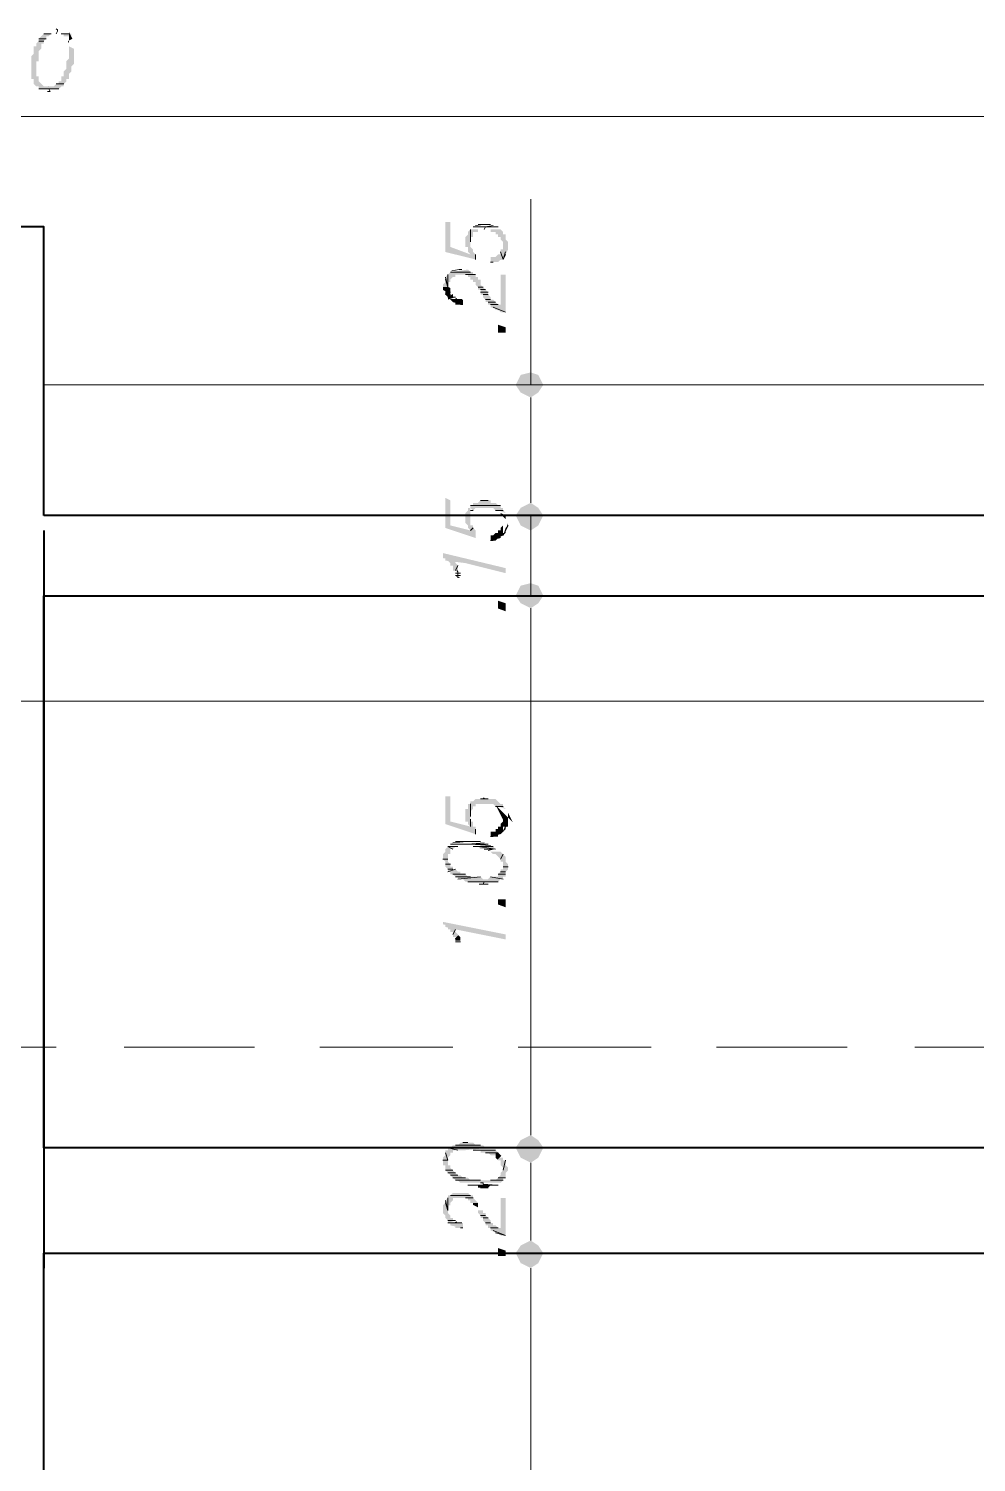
# Model space of a CAD drawing. Header units: millimetres. Extents: x 182 to 575, y -105 to 95.
# Drawn here: x 286.899 to 288.697, y 87.814 to 90.535 of the extents above; entities that cross this region are included whole.
import ezdxf

# ---------------------------------------------------------------- set-up
doc = ezdxf.new("R2010")
doc.units = ezdxf.units.MM
doc.header["$MEASUREMENT"] = 0
doc.layers.add('PDF_Geometry', color=7, linetype='Continuous')
doc.layers.add('PDF_Solid Fills', color=7, linetype='Continuous')

msp = doc.modelspace()

# ---------------------------------------------------------------- hatches: boundary and pattern name
at = {"layer": 'PDF_Solid Fills', "transparency": 33554559}
h = msp.add_hatch(color=256, dxfattribs=at)
h.paths.add_polyline_path([(286.9802035345951, 90.52528897316705), (286.9659167885635, 90.52528897316705), (286.9659167885635, 90.52052886734694), (286.9802035345951, 90.52052886734694)])
h.paths.add_polyline_path([(286.9516300425317, 90.43005474036283), (286.9468699631667, 90.42529463454272), (286.9278231113148, 90.42529463454272), (286.9182964446481, 90.43481484618292), (286.9182964446481, 90.44434148639456), (286.913536365283, 90.44434148639456), (286.913536365283, 90.47290852343161), (286.9182964446481, 90.47290852343161), (286.9182964446481, 90.49195537528345), (286.9230597779815, 90.49672193613003), (286.9230597779815, 90.50624212131521), (286.9278231113148, 90.50624212131521), (286.9278231113148, 90.51100868216176), (286.9325831906799, 90.51576876152686), (286.9325831906799, 90.52052886734694), (286.9373465240133, 90.52052886734694), (286.9421066298332, 90.52528897316705), (286.9278231113148, 90.52528897316705), (286.9182964446481, 90.51576876152686), (286.9182964446481, 90.51100868216176), (286.913536365283, 90.50624212131521), (286.913536365283, 90.5014820154951), (286.9087730319497, 90.5014820154951), (286.9087730319497, 90.48719526946334), (286.9040129261296, 90.4824351900983), (286.9040129261296, 90.43957492554802), (286.9087730319497, 90.43957492554802), (286.9087730319497, 90.43005474036283), (286.913536365283, 90.42529463454272), (286.9182964446481, 90.42529463454272), (286.9182964446481, 90.42052810015116), (286.956393375865, 90.42052810015116), (286.9611567091985, 90.42529463454272), (286.9659167885635, 90.42529463454272), (286.9659167885635, 90.43005474036283), (286.9706801218967, 90.43481484618292), (286.9706801218967, 90.43957492554802), (286.9754402277169, 90.43957492554802), (286.9754402277169, 90.44910159221467), (286.9802035345951, 90.45386167157977), (286.9802035345951, 90.46338833824643), (286.9849636404153, 90.4681484176115), (286.9849636404153, 90.49672193613003), (286.9754402277169, 90.5014820154951), (286.9754402277169, 90.47767508427819), (286.9706801218967, 90.47290852343161), (286.9706801218967, 90.45862823242629), (286.9659167885635, 90.45386167157977), (286.9659167885635, 90.44434148639456), (286.9611567091985, 90.44434148639456), (286.9611567091985, 90.43481484618292), (286.956393375865, 90.43481484618292), (286.956393375865, 90.43005474036283)])
h = msp.add_hatch(color=256, dxfattribs=at)
h.paths.add_polyline_path([(287.7516297779814, 90.14909926417235), (287.7516297779814, 90.1538658250189), (287.7373462594629, 90.1538658250189), (287.7325829525847, 90.14909926417235), (287.7325829525847, 90.14433915835224), (287.7278228467645, 90.13957907898717), (287.7278228467645, 90.12053222713533), (287.7325829525847, 90.12053222713533), (287.7325829525847, 90.11100556046864), (287.7373462594629, 90.10624548110357), (287.699249354701, 90.12053222713533), (287.699249354701, 90.16814611602422), (287.6897259420026, 90.16814611602422), (287.6897259420026, 90.11100556046864), (287.7468696986164, 90.09671881443691), (287.7468696986164, 90.10624548110357), (287.7421063652831, 90.11100556046864), (287.7421063652831, 90.11576566628875), (287.7373462594629, 90.12053222713533), (287.7373462594629, 90.13957907898717), (287.7421063652831, 90.13957907898717), (287.7421063652831, 90.14909926417235)])
h.paths.add_polyline_path([(287.7992501218969, 90.09671881443691), (287.8040134552301, 90.10624548110357), (287.8087735610503, 90.11576566628875), (287.8087735610503, 90.13005241232048), (287.8040134552301, 90.13481251814059), (287.8040134552301, 90.14433915835224), (287.7992501218969, 90.14433915835224), (287.7992501218969, 90.14909926417235), (287.7944900425317, 90.1538658250189), (287.7754399631666, 90.1538658250189), (287.7754399631666, 90.14909926417235), (287.7849633758651, 90.14909926417235), (287.7849633758651, 90.14433915835224), (287.7897267091984, 90.14433915835224), (287.7897267091984, 90.13957907898717), (287.7944900425317, 90.13957907898717), (287.7944900425317, 90.13481251814059), (287.7992501218969, 90.13005241232048), (287.7992501218969, 90.11576566628875), (287.7944900425317, 90.11576566628875), (287.7944900425317, 90.10624548110357), (287.7897267091984, 90.10624548110357), (287.7849633758651, 90.10148537528346), (287.7754399631666, 90.10148537528346), (287.7754399631666, 90.09195873507184), (287.7897267091984, 90.09195873507184), (287.7932996160833, 90.09552920120268)])
h = msp.add_hatch(color=256, dxfattribs=at)
h.paths.add_polyline_path([(287.7278228467645, 90.13957907898717), (287.7278228467645, 90.12053222713533), (287.7278228467645, 90.13957907898717)], flags=0)
h.paths.add_polyline_path([(287.7325829525847, 90.11576566628875), (287.7325829525847, 90.14909926417235), (287.7325829525847, 90.11576566628875)], flags=0)
h.paths.add_polyline_path([(287.7325829525847, 90.14909926417235), (287.7325829525847, 90.11576566628875), (287.7325829525847, 90.14909926417235)], flags=0)
for points in [[(287.7325829525847, 90.06696054599453), (287.7325829525847, 90.06338524300833), (287.7373462594629, 90.06338524300833), (287.7373462594629, 90.05862513718822), (287.7421063652831, 90.05862513718822), (287.7421063652831, 90.0538650313681), (287.7468696986164, 90.0538650313681), (287.7468696986164, 90.0490984969766), (287.7516297779814, 90.04433839115646), (287.7516297779814, 90.03957828533638), (287.7563931113149, 90.03957828533638), (287.7563931113149, 90.03005164512473), (287.7611564446481, 90.03005164512473), (287.7611564446481, 90.02529153930462), (287.7659165240132, 90.02053145993955), (287.7659165240132, 90.01576489909297), (287.7706798573466, 90.01576489909297), (287.7706798573466, 90.01100479327286), (287.7754399631666, 90.01100479327286), (287.7754399631666, 90.00624471390782), (287.782585757073, 90.00386224009387), (287.7849633758651, 90.00148460808771), (287.7913148486106, 89.99989539259278), (287.7944900425317, 89.99671804724113), (287.8040134552301, 89.99671804724113), (287.8040134552301, 90.06815177739986), (287.7944900425317, 90.06815177739986), (287.7944900425317, 90.01100479327286), (287.7897267091984, 90.01100479327286), (287.7849633758651, 90.01576489909297), (287.7802032965, 90.02053145993955), (287.7754399631666, 90.02053145993955), (287.7754399631666, 90.02529153930462), (287.7706798573466, 90.03005164512473), (287.7706798573466, 90.03481820597128), (287.7659165240132, 90.03957828533638), (287.7611564446481, 90.04433839115646), (287.7563931113149, 90.0490984969766), (287.7563931113149, 90.05862513718822), (287.7516297779814, 90.05862513718822), (287.7516297779814, 90.06338524300833), (287.7468696986164, 90.06338524300833), (287.7468696986164, 90.06815177739986), (287.7421063652831, 90.06815177739986), (287.7421063652831, 90.07291188321997), (287.7373462594629, 90.07291188321997), (287.7325829525847, 90.07767198904008), (287.699249354701, 90.07291188321997), (287.6944892488809, 90.06815177739986), (287.6897259420026, 90.06338524300833), (287.6897259420026, 90.0538650313681), (287.6849658361825, 90.0490984969766), (287.6849658361825, 90.04433839115646), (287.6944892488809, 90.04433839115646), (287.6944892488809, 90.0538650313681), (287.699249354701, 90.0538650313681), (287.699249354701, 90.05862513718822), (287.7040126880344, 90.06338524300833), (287.7087727673994, 90.06338524300833), (287.7087727673994, 90.06815177739986), (287.7278228467645, 90.06815177739986)], [(287.7897267091984, 89.95862436999246), (287.8040134552301, 89.95862436999246), (287.8040134552301, 89.96815101020411), (287.7897267091984, 89.97291111602422)], [(287.8516305716323, 89.88243698904009), (287.8325837197804, 89.87767042819351), (287.8230603070821, 89.85862357634167), (287.8325837197804, 89.84433683030991), (287.8516305716323, 89.83481664512476), (287.865917317664, 89.84433683030991), (287.8754407303625, 89.85862357634167), (287.865917317664, 89.87767042819351)], [(287.8325837197804, 89.59196130120938), (287.8516305716323, 89.58243466099776), (287.865917317664, 89.59196130120938), (287.8754407303625, 89.61100815306125), (287.865917317664, 89.62529489909298), (287.8516305716323, 89.63481508427816), (287.8325837197804, 89.62529489909298), (287.8230603070821, 89.61100815306125)], [(287.7754399631666, 89.5633878091459), (287.7849633758651, 89.5633878091459), (287.7881385697863, 89.56656085163664), (287.7944900425317, 89.568147914966), (287.7944900425317, 89.57100475909462), (287.7992501218969, 89.57290802078612), (287.8040134552301, 89.57767455517762), (287.8040134552301, 89.58243788959581), (287.8087735610503, 89.59196130120938), (287.8087735610503, 89.59672140702952), (287.8055983627326, 89.58878181475399), (287.8040134552301, 89.58719476681784), (287.8008393285714, 89.57767455517762), (287.7992501218969, 89.57767455517762), (287.7992501218969, 89.59196130120938), (287.7944900425317, 89.58719476681784), (287.7944900425317, 89.58243466099776), (287.7897267091984, 89.58243466099776), (287.7897267091984, 89.57767455517762), (287.7849633758651, 89.57767455517762), (287.7802032965, 89.57290802078612), (287.7754399631666, 89.57290802078612)], [(287.6951687121813, 89.52461374719852), (287.699249354701, 89.52052757105065), (287.699249354701, 89.51576746523054), (287.7040126880344, 89.51576746523054), (287.7040126880344, 89.50624728004536), (287.7135361007328, 89.50624728004536), (287.7135361007328, 89.51576746523054), (287.7087727673994, 89.52052757105065), (287.7087727673994, 89.52291314425062), (287.7278165601746, 89.52053253570313), (287.8040134552301, 89.50148071919881), (287.8040134552301, 89.51100738586547), (287.6849658361825, 89.53957442290252), (287.6849658361825, 89.53005423771734), (287.6897259420026, 89.52929265146236), (287.6897259420026, 89.52529413189723)], [(287.7087727673994, 89.49672063983374), (287.7135361007328, 89.49196053401363), (287.7182994340661, 89.49196053401363)], [(287.865917317664, 89.4776737879819), (287.8516305716323, 89.48243389380198), (287.8325837197804, 89.4776737879819), (287.8230603070821, 89.45862693613003), (287.8325837197804, 89.44434019009827), (287.8516305716323, 89.43481354988666), (287.865917317664, 89.44434019009827), (287.8754407303625, 89.45862693613003)], [(287.7897267091984, 89.43481354988666), (287.8040134552301, 89.43005344406652), (287.8040134552301, 89.44434019009827), (287.7897267091984, 89.44910029591838)], [(287.7802032965, 89.06338394671204), (287.7849633758651, 89.05862384089193), (287.7897267091984, 89.05862384089193), (287.8040134552301, 89.05386376152686), (287.7992501218969, 89.05862384089193), (287.7992501218969, 89.06338394671204), (287.7944900425317, 89.06338394671204), (287.7897267091984, 89.06815050755858), (287.7849633758651, 89.07291058692368), (287.7468696986164, 89.07291058692368), (287.7421063652831, 89.06815050755858), (287.7373462594629, 89.06815050755858), (287.7373462594629, 89.06338394671204), (287.7325829525847, 89.06338394671204), (287.7325829525847, 89.05386376152686), (287.7278228467645, 89.05386376152686), (287.7278228467645, 89.03005680385488), (287.7325829525847, 89.03005680385488), (287.7325829525847, 89.02529024300833), (287.7373462594629, 89.02053016364326), (287.699249354701, 89.03005680385488), (287.699249354701, 89.0776706927438), (287.6897259420026, 89.0776706927438), (287.6897259420026, 89.02529024300833), (287.7468696986164, 89.0062434176115), (287.7468696986164, 89.02053016364326), (287.7421063652831, 89.02053016364326), (287.7421063652831, 89.03005680385488), (287.7373462594629, 89.03005680385488), (287.7373462594629, 89.04910365570674), (287.7421063652831, 89.05386376152686), (287.7421063652831, 89.05862384089193), (287.7468696986164, 89.05862384089193), (287.7468696986164, 89.06338394671204)], [(287.7897267091984, 88.87290905253212), (287.8040134552301, 88.86814894671204), (287.8040134552301, 88.8824356927438), (287.7897267091984, 88.8824356927438)], [(287.7087727673994, 88.8252887086168), (287.8040134552301, 88.80624185676496), (287.8040134552301, 88.81576852343161), (287.6849658361825, 88.83957545464855), (287.6849658361825, 88.83481534882844), (287.6897259420026, 88.83405376363126), (287.6897259420026, 88.83005526946334), (287.6944892488809, 88.8288632287115), (287.6944892488809, 88.8252887086168), (287.699249354701, 88.8252887086168), (287.699249354701, 88.82052860279668), (287.7040126880344, 88.82052860279668), (287.7040126880344, 88.8110084176115), (287.7135361007328, 88.8110084176115), (287.7135361007328, 88.81576852343161), (287.7087727673994, 88.82052860279668)], [(287.8325837197804, 88.39195847052156), (287.8516305716323, 88.38243183030991), (287.865917317664, 88.39195847052156), (287.8754407303625, 88.4110053223734), (287.865917317664, 88.42529206840516), (287.8516305716323, 88.43481870861677), (287.8325837197804, 88.42529206840516), (287.8230603070821, 88.4110053223734)], [(287.7611564446481, 88.4157654017385), (287.7468696986164, 88.4157654017385), (287.7421063652831, 88.42053196258504), (287.7182994340661, 88.42053196258504), (287.7135361007328, 88.4157654017385), (287.7040126880344, 88.4157654017385), (287.699249354701, 88.4110053223734), (287.6944892488809, 88.4110053223734), (287.6944892488809, 88.40624521655332), (287.6897259420026, 88.40624521655332), (287.6897259420026, 88.39671857634164), (287.6849658361825, 88.39195847052156), (287.6849658361825, 88.3776717244898), (287.6897259420026, 88.3776717244898), (287.6897259420026, 88.36815153930462), (287.6944892488809, 88.36338497845807), (287.699249354701, 88.35862487263796), (287.7040126880344, 88.35386479327289), (287.7087727673994, 88.34909823242631), (287.7135361007328, 88.34909823242631), (287.7182994340661, 88.3443381266062), (287.7944900425317, 88.3443381266062), (287.7992501218969, 88.34909823242631), (287.7992501218969, 88.35386479327289), (287.8040134552301, 88.35386479327289), (287.8040134552301, 88.36338497845807), (287.8087735610503, 88.36815153930462), (287.8087735610503, 88.37291161866972), (287.8040134552301, 88.3776717244898), (287.8040134552301, 88.38719836470145), (287.7992501218969, 88.38719836470145), (287.7992501218969, 88.39195847052156), (287.7897267091984, 88.39195847052156), (287.7897267091984, 88.38719836470145), (287.7944900425317, 88.38719836470145), (287.7944900425317, 88.3776717244898), (287.7992501218969, 88.37291161866972), (287.7992501218969, 88.36815153930462), (287.7944900425317, 88.36338497845807), (287.7944900425317, 88.35862487263796), (287.7897267091984, 88.35386479327289), (287.7849633758651, 88.34909823242631), (287.7373462594629, 88.34909823242631), (287.7325829525847, 88.35386479327289), (287.7230595134312, 88.35386479327289), (287.7182994340661, 88.35862487263796), (287.7135361007328, 88.35862487263796), (287.7087727673994, 88.36338497845807), (287.7040126880344, 88.36815153930462), (287.699249354701, 88.37291161866972), (287.699249354701, 88.3776717244898), (287.6944892488809, 88.3776717244898), (287.6944892488809, 88.39195847052156), (287.699249354701, 88.39671857634164), (287.699249354701, 88.4014851107332), (287.7040126880344, 88.4014851107332), (287.7040126880344, 88.40624521655332), (287.7278228467645, 88.40624521655332), (287.7754399631666, 88.4110053223734), (287.7659165240132, 88.4110053223734)], [(287.7716320085989, 88.4005316735909), (287.7754399631666, 88.39671857634164), (287.7944900425317, 88.39671857634164), (287.7897267091984, 88.4014851107332), (287.7849633758651, 88.40624521655332), (287.7563931113149, 88.40624521655332), (287.7563931113149, 88.4014851107332), (287.7659165240132, 88.4014851107332)], [(287.7516297779814, 88.33957804724116), (287.7516297779814, 88.33481794142102), (287.7706798573466, 88.33481794142102), (287.7754399631666, 88.33957804724116)], [(287.7754399631666, 88.25862410544218), (287.7754399631666, 88.2538639996221), (287.7825857670115, 88.25148152911052), (287.7849633758651, 88.249103920257), (287.7944900425317, 88.24672023274255), (287.7944900425317, 88.24433735941045), (287.8040134552301, 88.24433735941045), (287.8040134552301, 88.31577108956915), (287.7944900425317, 88.31577108956915), (287.7944900425317, 88.25862410544218), (287.7897267091984, 88.25862410544218), (287.7849633758651, 88.26338421126229), (287.7802032965, 88.26338421126229), (287.7802032965, 88.26815074565383), (287.7754399631666, 88.26815074565383), (287.7754399631666, 88.27291085147394), (287.7706798573466, 88.27767095729402), (287.7659165240132, 88.28243749168558), (287.7659165240132, 88.2871975975057), (287.7611564446481, 88.2871975975057), (287.7611564446481, 88.29195770332578), (287.7516297779814, 88.29195770332578), (287.7516297779814, 88.2871975975057), (287.7563931113149, 88.28243749168558), (287.7563931113149, 88.27767095729402), (287.7611564446481, 88.27767095729402), (287.7611564446481, 88.27291085147394), (287.7659165240132, 88.26815074565383), (287.7659165240132, 88.26338421126229), (287.7706798573466, 88.26338421126229), (287.7706798573466, 88.25862410544218)], [(287.7897267091984, 88.20624365570674), (287.8040134552301, 88.20624365570674), (287.8040134552301, 88.2157703223734), (287.7897267091984, 88.22053042819354)], [(287.8325837197804, 88.19195690967501), (287.8516305716323, 88.1824367244898), (287.865917317664, 88.19195690967501), (287.8754407303625, 88.21100376152685), (287.865917317664, 88.22529050755858), (287.8516305716323, 88.23481717422527), (287.8325837197804, 88.22529050755858), (287.8230603070821, 88.21100376152685)]]:
    msp.add_hatch(color=256, dxfattribs=at).paths.add_polyline_path(points)
h = msp.add_hatch(color=256, dxfattribs=at)
h.paths.add_polyline_path([(287.6944892488809, 90.02529153930462), (287.6944892488809, 90.02053145993955), (287.7087727673994, 90.02529153930462), (287.7040126880344, 90.02529153930462), (287.7040126880344, 90.03005164512473)])
h.paths.add_polyline_path([(287.7087727673994, 90.01457527924725), (287.7087727673994, 90.01100479327286), (287.7230595134312, 90.01100479327286), (287.7230595134312, 90.02053145993955), (287.699249354701, 90.02053145993955), (287.7040126880344, 90.01576489909297)])
h = msp.add_hatch(color=256, dxfattribs=at)
h.paths.add_polyline_path([(287.7325829525847, 89.62529489909298), (287.7325829525847, 89.62052833824643), (287.7278228467645, 89.61576825888136), (287.7278228467645, 89.59672140702952), (287.7325829525847, 89.59196130120938), (287.7325829525847, 89.58719476681784), (287.7373462594629, 89.58243466099776), (287.699249354701, 89.59196130120938), (287.699249354701, 89.63957519009827), (287.6897259420026, 89.64434175094485), (287.6897259420026, 89.58719476681784), (287.7468696986164, 89.568147914966), (287.7468696986164, 89.58243466099776), (287.7421063652831, 89.58719476681784), (287.7421063652831, 89.59196130120938), (287.7373462594629, 89.59196130120938), (287.7373462594629, 89.62529489909298)])
h.paths.add_polyline_path([(287.7802032965, 89.62529489909298), (287.7849633758651, 89.62052833824643), (287.7897267091984, 89.62052833824643), (287.8040134552301, 89.61576825888136), (287.7992501218969, 89.62052833824643), (287.7992501218969, 89.62529489909298), (287.7944900425317, 89.62529489909298), (287.7944900425317, 89.63005500491309), (287.7897267091984, 89.63005500491309), (287.7849633758651, 89.63481508427816), (287.7754399631666, 89.63481508427816), (287.7754399631666, 89.63957519009827), (287.7563931113149, 89.63957519009827), (287.7516297779814, 89.63481508427816), (287.7421063652831, 89.63481508427816), (287.7421063652831, 89.63005500491309), (287.7373462594629, 89.63005500491309), (287.7373462594629, 89.62529489909298), (287.7421063652831, 89.62052833824643), (287.7468696986164, 89.62529489909298)])
h = msp.add_hatch(color=256, dxfattribs=at)
h.paths.add_polyline_path([(287.7278228467645, 89.6014815128496), (287.7278228467645, 89.61100815306125), (287.7278228467645, 89.6014815128496)], flags=0)
h.paths.add_polyline_path([(287.7278228467645, 89.61100815306125), (287.7278228467645, 89.6014815128496), (287.7278228467645, 89.61100815306125)], flags=0)
h.paths.add_polyline_path([(287.7325829525847, 89.59196130120938), (287.7325829525847, 89.62052833824643), (287.7325829525847, 89.59196130120938)], flags=0)
h.paths.add_polyline_path([(287.7325829525847, 89.62052833824643), (287.7325829525847, 89.59196130120938), (287.7325829525847, 89.62052833824643)], flags=0)
h.paths.add_polyline_path([(287.7325829525847, 89.58719476681784), (287.7325829525847, 89.62529489909298), (287.7325829525847, 89.58719476681784)], flags=0)
h = msp.add_hatch(color=256, dxfattribs=at)
h.paths.add_polyline_path([(287.7278228467645, 89.0443370948602), (287.7278228467645, 89.03957698904006), (287.7278228467645, 89.0443370948602)], flags=0)
h.paths.add_polyline_path([(287.7278228467645, 89.03957698904006), (287.7278228467645, 89.0443370948602), (287.7278228467645, 89.03957698904006)], flags=0)
h.paths.add_polyline_path([(287.7325829525847, 89.02529024300833), (287.7325829525847, 89.06338394671204), (287.7325829525847, 89.02529024300833)], flags=0)
h = msp.add_hatch(color=256, dxfattribs=at)
h.paths.add_polyline_path([(287.7421063652831, 89.06815050755858), (287.7897267091984, 89.06815050755858), (287.7421063652831, 89.06815050755858)], flags=0)
h.paths.add_polyline_path([(287.7897267091984, 89.06815050755858), (287.7421063652831, 89.06815050755858), (287.7897267091984, 89.06815050755858)], flags=0)
h.paths.add_polyline_path([(287.7373462594629, 89.06815050755858), (287.7944900425317, 89.06338394671204), (287.7373462594629, 89.06815050755858)], flags=0)
h = msp.add_hatch(color=256, dxfattribs=at)
h.paths.add_polyline_path([(287.806391084744, 89.02529024300833), (287.8040134552301, 89.02529024300833), (287.7992501218969, 89.01100349697657), (287.8040134552301, 89.01577005782315), (287.8040134552301, 89.01814929089633), (287.8087735610503, 89.02529024300833), (287.8087735610503, 89.03005680385488)])
h.paths.add_polyline_path([(287.7754399631666, 89.00148331179142), (287.7897267091984, 89.00148331179142), (287.7897267091984, 89.00505318788655), (287.7944900425317, 89.0062434176115), (287.7992501218969, 89.01100349697657), (287.7992501218969, 89.03005680385488), (287.7944900425317, 89.02529024300833), (287.7944900425317, 89.02053016364326), (287.7897267091984, 89.02053016364326), (287.7897267091984, 89.01577005782315), (287.7849633758651, 89.01577005782315), (287.7849633758651, 89.01100349697657), (287.7754399631666, 89.01100349697657)])
h = msp.add_hatch(color=256, dxfattribs=at)
h.paths.add_polyline_path([(287.7802032965, 88.98243645993955), (287.7516297779814, 88.98243645993955), (287.7563931113149, 88.97766992554801), (287.7849633758651, 88.97766992554801)])
h.paths.add_polyline_path([(287.7849633758651, 88.96814971390782), (287.7897267091984, 88.9633896345427), (287.7944900425317, 88.95862307369617), (287.7944900425317, 88.95386296787606), (287.7992501218969, 88.95386296787606), (287.7992501218969, 88.9395762218443), (287.7944900425317, 88.9395762218443), (287.7944900425317, 88.93481614247924), (287.7897267091984, 88.93005603665912), (287.7897267091984, 88.92528947581258), (287.7754399631666, 88.92528947581258), (287.7706798573466, 88.92052936999244), (287.7611564446481, 88.92052936999244), (287.7563931113149, 88.92528947581258), (287.7325829525847, 88.92528947581258), (287.7278228467645, 88.93005603665912), (287.7182994340661, 88.93005603665912), (287.7182994340661, 88.93481614247924), (287.7135361007328, 88.93481614247924), (287.7087727673994, 88.9395762218443), (287.7040126880344, 88.9395762218443), (287.7040126880344, 88.94433632766442), (287.699249354701, 88.94433632766442), (287.699249354701, 88.94910288851096), (287.6944892488809, 88.95386296787606), (287.6944892488809, 88.96814971390782), (287.699249354701, 88.96814971390782), (287.699249354701, 88.97766992554801), (287.7040126880344, 88.97766992554801), (287.7087727673994, 88.98243645993955), (287.6944892488809, 88.98243645993955), (287.6897259420026, 88.97766992554801), (287.6897259420026, 88.9729098197279), (287.6849658361825, 88.96814971390782), (287.6849658361825, 88.95862307369617), (287.6897259420026, 88.95386296787606), (287.6897259420026, 88.94433632766442), (287.6944892488809, 88.9395762218443), (287.6944892488809, 88.93481614247924), (287.699249354701, 88.93481614247924), (287.699249354701, 88.93005603665912), (287.7040126880344, 88.93005603665912), (287.7087727673994, 88.92528947581258), (287.7135361007328, 88.92528947581258), (287.7135361007328, 88.92052936999244), (287.7230595134312, 88.92052936999244), (287.7278228467645, 88.91576929062737), (287.7897267091984, 88.91576929062737), (287.7944900425317, 88.92052936999244), (287.7992501218969, 88.92052936999244), (287.7992501218969, 88.92528947581258), (287.8040134552301, 88.92528947581258), (287.8040134552301, 88.93481614247924), (287.8087735610503, 88.9395762218443), (287.8087735610503, 88.94910288851096), (287.8040134552301, 88.95386296787606), (287.8040134552301, 88.9633896345427), (287.7992501218969, 88.96814971390782), (287.7944900425317, 88.9729098197279), (287.7754399631666, 88.9729098197279), (287.7802032965, 88.96814971390782)])
h = msp.add_hatch(color=256, dxfattribs=at)
h.paths.add_polyline_path([(287.7325829525847, 88.31457985155231), (287.7325829525847, 88.31100452872263), (287.7373462594629, 88.31100452872263), (287.7373462594629, 88.30624444935754), (287.7516297779814, 88.30624444935754), (287.7468696986164, 88.31100452872263), (287.7421063652831, 88.31577108956915), (287.7421063652831, 88.32053119538926), (287.7373462594629, 88.32053119538926), (287.7325829525847, 88.32529127475436), (287.7040126880344, 88.32529127475436), (287.699249354701, 88.32053119538926), (287.6944892488809, 88.32053119538926), (287.6944892488809, 88.31577108956915), (287.6897259420026, 88.31100452872263), (287.6897259420026, 88.30624444935754), (287.6849658361825, 88.30148434353742), (287.6849658361825, 88.2871975975057), (287.6897259420026, 88.28243749168558), (287.6897259420026, 88.27767095729402), (287.6944892488809, 88.27291085147394), (287.6944892488809, 88.26815074565383), (287.7087727673994, 88.27291085147394), (287.7040126880344, 88.27291085147394), (287.7040126880344, 88.27767095729402), (287.699249354701, 88.27767095729402), (287.699249354701, 88.28243749168558), (287.6944892488809, 88.2871975975057), (287.6944892488809, 88.30148434353742), (287.699249354701, 88.30148434353742), (287.699249354701, 88.30624444935754), (287.7040126880344, 88.31100452872263), (287.7040126880344, 88.31577108956915), (287.7278228467645, 88.31577108956915)])
h.paths.add_polyline_path([(287.7230595134312, 88.25862410544218), (287.7230595134312, 88.26815074565383), (287.699249354701, 88.26815074565383), (287.699249354701, 88.26338421126229), (287.7087727673994, 88.26148029904033), (287.7087727673994, 88.25862410544218)])
h = msp.add_hatch(color=256, dxfattribs=at)
h.paths.add_polyline_path([(287.6849658361825, 88.2871975975057), (287.6944892488809, 88.2871975975057), (287.6849658361825, 88.2871975975057)], flags=0)
h.paths.add_polyline_path([(287.699249354701, 88.28243749168558), (287.6897259420026, 88.28243749168558), (287.699249354701, 88.28243749168558)], flags=0)
h.paths.add_polyline_path([(287.6897259420026, 88.27767095729402), (287.699249354701, 88.27767095729402), (287.6897259420026, 88.27767095729402)], flags=0)
h.paths.add_polyline_path([(287.7040126880344, 88.27767095729402), (287.6944892488809, 88.27291085147394), (287.7040126880344, 88.27767095729402)], flags=0)

# ---------------------------------------------------------------- linework, layer by layer
at = {"layer": 'PDF_Geometry', "lineweight": 13}
for points in [[(286.9516316695158, 90.52528897316705), (286.9540117091984, 90.53005550755859), (286.954013322955, 90.53243556046863), (286.9516316562884, 90.5348156133787), (286.9516316695158, 90.5348156133787), (286.9516316695158, 90.5348156133787), (286.9516300425317, 90.5348156133787)], [(286.9182964446481, 90.51576876152686), (286.9325831906799, 90.51576876152686), (286.9182964446481, 90.51576876152686)], [(286.9278231113148, 90.51100868216176), (286.9182964446481, 90.51100868216176), (286.9278231113148, 90.51100868216176)], [(286.9421066298332, 90.52528897316705), (286.9278231113148, 90.52528897316705), (286.9421066298332, 90.52528897316705)], [(286.9611567091985, 90.52528897316705), (286.9754402277169, 90.52528897316705), (286.9611567091985, 90.52528897316705)], [(286.956393375865, 90.42052810015116), (286.9182964446481, 90.42052810015116), (286.956393375865, 90.42052810015116)], [(286.9397265769232, 90.42052810015116), (286.9373449102567, 90.42052810015116), (286.9397265769232, 90.41576799433108), (286.934964870574, 90.41576799433108), (286.9349648573465, 90.41576799433108)], [(286.9373465240133, 90.42529463454272), (286.9373465240133, 90.42529463454272), (286.9373465240133, 90.42529463454272)], [(286.9659167885635, 90.43005474036283), (286.9516300425317, 90.43005474036283), (286.9659167885635, 90.43005474036283)], [(286.9516300425317, 90.43005474036283), (286.9659167885635, 90.43005474036283), (286.9516300425317, 90.43005474036283)], [(282.5563948044365, 90.36814765041572), (282.5802017356534, 90.36814765041572), (291.0802030319496, 90.36814765041572), (291.1087732965, 90.36814765041572)], [(287.8516305716323, 89.85862357634167), (287.8516305716323, 90.21100635411946)], [(291.280201338828, 88.40624521655332), (291.280201338828, 89.85862357634167), (286.9278231113148, 89.85862357634167), (286.9278231113148, 90.158625904384), (286.7278215504683, 90.158625904384), (286.7278215504683, 89.85862357634167), (282.38020340232, 89.85862357634167), (282.38020340232, 88.4157654017385)], [(287.7421063652831, 90.158625904384), (287.7897267091984, 90.158625904384), (287.7421063652831, 90.158625904384)], [(287.7635364843308, 90.16338601020408), (287.761154817664, 90.16338601020408), (287.7659165372407, 90.16338601020408), (287.7611548308914, 90.16338601020408), (287.7468696986164, 90.16100595729404)], [(287.7754399631666, 90.16338601020408), (287.7516297779814, 90.16338601020408), (287.7754399631666, 90.16338601020408)], [(287.7563931113149, 90.16338601020408), (287.7706798573466, 90.16338601020408), (287.7563931113149, 90.16338601020408)], [(287.7802032965, 90.16100595729404), (287.7659165372407, 90.158625904384), (287.7659165372407, 90.158625904384), (287.7635364843308, 90.1538658250189)], [(287.7468696986164, 90.10624548110357), (287.7468696986164, 90.09671881443691), (287.7468696986164, 90.10624548110357)], [(287.7373462594629, 90.07291188321997), (287.699249354701, 90.07291188321997), (287.7373462594629, 90.07291188321997)], [(287.699249354701, 90.07291188321997), (287.7373462594629, 90.07291188321997), (287.699249354701, 90.07291188321997)], [(287.7159177673994, 90.07767198904008), (287.7206794737486, 90.07767198904008), (287.7159177673994, 90.07767198904008), (287.7016310213677, 90.07529193613004)], [(287.7278228467645, 90.06815177739986), (287.7468696986164, 90.06815177739986), (287.7278228467645, 90.06815177739986)], [(287.7611564446481, 90.04433839115646), (287.7516297779814, 90.04433839115646), (287.7611564446481, 90.04433839115646)], [(287.7659165240132, 90.03957828533638), (287.7563931113149, 90.03957828533638), (287.7659165240132, 90.03957828533638)], [(287.699249354701, 90.03481820597128), (287.6897259420026, 90.03481820597128), (287.699249354701, 90.03481820597128)], [(287.6897259420026, 90.03005164512473), (287.699249354701, 90.03005164512473), (287.6897259420026, 90.03005164512473)], [(287.7040126880344, 90.03005164512473), (287.6944892488809, 90.02529153930462), (287.7040126880344, 90.03005164512473)], [(287.6944892488809, 90.02529153930462), (287.7087727673994, 90.02529153930462), (287.6944892488809, 90.02529153930462)], [(287.7087727673994, 90.02529153930462), (287.6944892488809, 90.02529153930462), (287.7087727673994, 90.02529153930462)], [(287.699249354701, 90.02053145993955), (287.7182994340661, 90.02053145993955), (287.699249354701, 90.02053145993955)], [(287.7182994340661, 90.02053145993955), (287.699249354701, 90.02053145993955), (287.7182994340661, 90.02053145993955)], [(287.7206794737486, 90.02053145993955), (287.7063943414736, 90.02053145993955), (287.7111544340662, 90.02291149962207)], [(287.7563931113149, 90.03481820597128), (287.7706798573466, 90.03481820597128), (287.7563931113149, 90.03481820597128)], [(287.7706798573466, 90.03005164512473), (287.7611564446481, 90.03005164512473), (287.7706798573466, 90.03005164512473)], [(287.7659165240132, 90.02053145993955), (287.7754399631666, 90.02053145993955), (287.7659165240132, 90.02053145993955)], [(287.7849633758651, 90.01576489909297), (287.7706798573466, 90.01576489909297), (287.7849633758651, 90.01576489909297)], [(287.7897267091984, 90.01100479327286), (287.7754399631666, 90.01100479327286), (287.7897267091984, 90.01100479327286)], [(287.7802032965, 90.00624471390782), (287.8040134552301, 89.99671804724113), (287.7802032965, 90.00624471390782)], [(287.8040134552301, 89.95862436999246), (287.7897267091984, 89.95862436999246), (287.8040134552301, 89.95862436999246)], [(287.6849658361825, 89.85862357634167), (287.9421079261297, 89.85862357634167)], [(287.8516305716323, 89.83481664512476), (287.8516305716323, 89.81100325888136), (287.8516305716323, 89.65862204195014), (287.8516305716323, 89.63481508427816), (287.8516305716323, 89.65862204195014), (287.8516305716323, 89.711008920257)], [(287.7373462594629, 89.63005500491309), (287.7944900425317, 89.63005500491309), (287.7373462594629, 89.63005500491309)], [(287.7897267091984, 89.63005500491309), (287.7421063652831, 89.63005500491309), (287.7897267091984, 89.63005500491309)], [(287.7563931113149, 89.63957519009827), (287.7706798573466, 89.63957519009827), (287.7563931113149, 89.63957519009827)], [(287.6849658361825, 89.61100815306125), (287.9421079261297, 89.61100815306125), (287.7802032965, 89.61100815306125)], [(287.7421063652831, 89.62052833824643), (287.7421063652831, 89.62052833824643), (287.7373462594629, 89.62053157898717)], [(287.7849633758651, 89.62052833824643), (287.7992501218969, 89.62052833824643), (287.7849633758651, 89.62052833824643)], [(287.7992501218969, 89.62052833824643), (287.7849633758651, 89.62052833824643), (287.7992501218969, 89.62052833824643)], [(287.8516305716323, 89.45862693613003), (287.8516305716323, 89.61100815306125)], [(287.7182994340661, 89.50148071919881), (287.7087727673994, 89.50148071919881), (287.7182994340661, 89.50148071919881)], [(287.7087727673994, 89.49672063983374), (287.7182994340661, 89.49672063983374), (287.7087727673994, 89.49672063983374)], [(287.7111544340662, 89.50624728004536), (287.7135361007328, 89.5038639996221), (287.7135361007328, 89.49910067951626), (287.7135361007328, 89.49434058692367)], [(287.8040134552301, 89.43005344406652), (287.7897267091984, 89.43481354988666), (287.8040134552301, 89.43005344406652)], [(287.8516305716323, 88.43481870861677), (287.8516305716323, 88.45862566628875), (287.8516305716323, 89.41100661866972), (287.8516305716323, 89.43481354988666), (287.8516305716323, 89.41100661866972), (287.8516305716323, 89.35862616893428)], [(282.5802017356534, 89.2586254017385), (291.0802030319496, 89.2586254017385)], [(287.7373462594629, 89.04910365570674), (287.7373462594629, 89.06338394671204), (287.7373462594629, 89.04910365570674)], [(287.7563931113149, 89.07291058692368), (287.7706798573466, 89.07291058692368), (287.7563931113149, 89.07291058692368)], [(287.7706798573466, 89.07291058692368), (287.7563931113149, 89.07291058692368), (287.7706798573466, 89.07291058692368)], [(287.7635364843308, 89.07529063983375), (287.761154817664, 89.07291058692368), (287.761154817664, 89.07291058692368), (287.7611548308914, 89.07291058692368)], [(287.7849633758651, 89.05862384089193), (287.7992501218969, 89.05862384089193), (287.7849633758651, 89.05862384089193)], [(287.7992501218969, 89.05862384089193), (287.7849633758651, 89.05862384089193), (287.7992501218969, 89.05862384089193)], [(287.7135361007328, 88.98243645993955), (287.6944892488809, 88.98243645993955), (287.7135361007328, 88.98243645993955)], [(287.7040126880344, 88.97766992554801), (287.6944892488809, 88.98243645993955), (287.7040126880344, 88.97766992554801)], [(287.699249354701, 88.98719656575966), (287.7706798573466, 88.98719656575966), (287.699249354701, 88.98719656575966)], [(287.7302012726905, 88.99195667157974), (287.7302028996745, 88.99195667157974), (287.7040126880344, 88.9895766186697)], [(287.7659165240132, 88.98719656575966), (287.7040126880344, 88.98719656575966), (287.7659165240132, 88.98719656575966)], [(287.7563931113149, 88.99195667157974), (287.7087727673994, 88.99195667157974), (287.7563931113149, 88.99195667157974)], [(287.7302028996745, 88.99195667157974), (287.7278212330079, 88.99195667157974), (287.7278228467645, 88.99195667157974), (287.7325845663413, 88.99195667157974), (287.7111544340662, 88.99195667157974)], [(287.7468696986164, 88.99195667157974), (287.7135361007328, 88.99195667157974), (287.7468696986164, 88.99195667157974)], [(287.7635364843308, 88.9895766186697), (287.7325829393571, 88.98719656575966), (287.7373446589338, 88.98719656575966), (287.7754399631666, 88.98481651284959)], [(287.7802032965, 88.98243645993955), (287.7421063652831, 88.98243645993955), (287.7802032965, 88.98243645993955)], [(287.7421063652831, 88.98243645993955), (287.7802032965, 88.98243645993955), (287.7421063652831, 88.98243645993955)], [(287.7706798573466, 88.97528987263797), (287.7802032832725, 88.97766992554801), (287.7635364843308, 88.97766992554801)], [(287.6849658361825, 88.95862307369617), (287.6944892488809, 88.95862307369617), (287.6849658361825, 88.95862307369617)], [(287.6897259420026, 88.94910288851096), (287.699249354701, 88.94910288851096), (287.6897259420026, 88.94910288851096)], [(287.7944900425317, 88.95862307369617), (287.7992501218969, 88.96814971390782), (287.7944900425317, 88.95862307369617)], [(287.6944892488809, 88.9395762218443), (287.7040126880344, 88.9395762218443), (287.6944892488809, 88.9395762218443)], [(287.7040126880344, 88.93005603665912), (287.7278228467645, 88.93005603665912), (287.7040126880344, 88.93005603665912)], [(287.7278228467645, 88.93005603665912), (287.7040126880344, 88.93005603665912), (287.7278228467645, 88.93005603665912)], [(287.7944900425317, 88.93481614247924), (287.8040134552301, 88.93481614247924), (287.7944900425317, 88.93481614247924)], [(287.7897267091984, 88.91576929062737), (287.7325829525847, 88.91576929062737), (287.7897267091984, 88.91576929062737)], [(287.7325829525847, 88.91576929062737), (287.7897267091984, 88.91576929062737), (287.7325829525847, 88.91576929062737)], [(287.7849633758651, 88.91576929062737), (287.7421063652831, 88.91576929062737), (287.7849633758651, 88.91576929062737)], [(287.7635364843308, 88.91100918480726), (287.7659181509973, 88.91100918480726), (287.7540114446481, 88.91100918480726)], [(287.7706798573466, 88.91100918480726), (287.7563931113149, 88.91100918480726), (287.7706798573466, 88.91100918480726)], [(287.7563931113149, 88.91100918480726), (287.7706798573466, 88.91100918480726), (287.7563931113149, 88.91100918480726)], [(287.7587731642249, 88.91576929062737), (287.7635348705741, 88.91576929062737), (287.7611548308914, 88.91100918480726), (287.7611548308914, 88.91100918480726), (287.761154817664, 88.91100918480726)], [(287.8040134552301, 88.86814894671204), (287.7897267091984, 88.87290905253212), (287.8040134552301, 88.86814894671204)], [(287.7040126880344, 88.81576852343161), (287.7087727673994, 88.8252887086168), (287.7040126880344, 88.81576852343161)], [(287.7182994340661, 88.80148175094484), (287.7087727673994, 88.80148175094484), (287.7182994340661, 88.80148175094484)], [(287.7087727673994, 88.80148175094484), (287.7182994340661, 88.80148175094484), (287.7087727673994, 88.80148175094484)], [(286.704011391738, 88.60148021655331), (286.9516300425317, 88.60148021655331)], [(287.0802043282461, 88.60148021655331), (287.3278229790396, 88.60148021655331)], [(287.4516307039074, 88.60148021655331), (287.7040126880344, 88.60148021655331)], [(287.827820386447, 88.60148021655331), (288.0802023705741, 88.60148021655331)], [(288.204013322955, 88.60148021655331), (288.4516319737486, 88.60148021655331)], [(288.5802030319496, 88.60148021655331), (288.8278216827434, 88.60148021655331)], [(287.7135361007328, 88.40624521655332), (287.6944892488809, 88.4110053223734), (287.7135361007328, 88.40624521655332)], [(287.699249354701, 88.4110053223734), (287.7706798573466, 88.4110053223734), (287.699249354701, 88.4110053223734)], [(287.7563931113149, 88.4157654017385), (287.7087727673994, 88.4157654017385), (287.7563931113149, 88.4157654017385)], [(287.7468696986164, 88.4157654017385), (287.7135361007328, 88.4157654017385), (287.7468696986164, 88.4157654017385)], [(287.7325829525847, 88.42053196258504), (287.7230595134312, 88.42053196258504), (287.7325829525847, 88.42053196258504)], [(287.7802032965, 88.40624521655332), (287.7421063652831, 88.40624521655332), (287.7802032965, 88.40624521655332)], [(287.7421063652831, 88.40624521655332), (287.7802032965, 88.40624521655332), (287.7421063652831, 88.40624521655332)], [(287.9421079261297, 88.4110053223734), (287.7802032965, 88.4110053223734), (287.9373445927963, 88.4110053223734)], [(287.6849658361825, 88.38719836470145), (287.6944892488809, 88.38719836470145), (287.6849658361825, 88.38719836470145)], [(287.7659165240132, 88.4014851107332), (287.7897267091984, 88.4014851107332), (287.7659165240132, 88.4014851107332)], [(287.8516305716323, 88.23481717422527), (287.8516305716323, 88.25862410544218), (287.8516305716323, 88.35862487263796), (287.8516305716323, 88.38243183030991)], [(287.6897259420026, 88.36815153930462), (287.7040126880344, 88.36815153930462), (287.6897259420026, 88.36815153930462)], [(287.7040126880344, 88.36815153930462), (287.6897259420026, 88.36815153930462), (287.7040126880344, 88.36815153930462)], [(287.6944892488809, 88.36338497845807), (287.7087727673994, 88.36338497845807), (287.6944892488809, 88.36338497845807)], [(287.7087727673994, 88.36338497845807), (287.6944892488809, 88.36338497845807), (287.7087727673994, 88.36338497845807)], [(287.699249354701, 88.35862487263796), (287.7135361007328, 88.35862487263796), (287.699249354701, 88.35862487263796)], [(287.7040126880344, 88.35386479327289), (287.7278228467645, 88.35386479327289), (287.7040126880344, 88.35386479327289)], [(287.7278228467645, 88.35386479327289), (287.7040126880344, 88.35386479327289), (287.7278228467645, 88.35386479327289)], [(287.7087727673994, 88.34909823242631), (287.7373462594629, 88.34909823242631), (287.7087727673994, 88.34909823242631)], [(287.7421063652831, 88.34909823242631), (287.7135361007328, 88.34909823242631), (287.7421063652831, 88.34909823242631)], [(287.7325829525847, 88.33957804724116), (287.7897267091984, 88.33957804724116), (287.7325829525847, 88.33957804724116)], [(287.7421063652831, 88.33957804724116), (287.7802032965, 88.33957804724116), (287.7421063652831, 88.33957804724116)], [(287.7802032965, 88.33957804724116), (287.7421063652831, 88.33957804724116), (287.7802032965, 88.33957804724116)], [(287.7706798573466, 88.33481794142102), (287.7563931113149, 88.33481794142102), (287.7706798573466, 88.33481794142102)], [(287.7563947382989, 88.3443381266062), (287.7611564446481, 88.3443381266062), (287.7611548308914, 88.34195808692368), (287.7873450425317, 88.33957804724116)], [(287.7373462594629, 88.32053119538926), (287.699249354701, 88.32053119538926), (287.7373462594629, 88.32053119538926)], [(287.699249354701, 88.32053119538926), (287.7373462594629, 88.32053119538926), (287.699249354701, 88.32053119538926)], [(287.7278228467645, 88.31577108956915), (287.7421063652831, 88.31577108956915), (287.7278228467645, 88.31577108956915)], [(287.6944892488809, 88.27291085147394), (287.7087727673994, 88.27291085147394), (287.6944892488809, 88.27291085147394)], [(287.7087727673994, 88.27291085147394), (287.6944892488809, 88.27291085147394), (287.7087727673994, 88.27291085147394)], [(287.7206794737486, 88.26815074565383), (287.7063943414736, 88.26815074565383), (287.7111544340662, 88.27053079856387)], [(287.7563931113149, 88.28243749168558), (287.7659165240132, 88.28243749168558), (287.7563931113149, 88.28243749168558)], [(287.7706798573466, 88.27767095729402), (287.7611564446481, 88.27767095729402), (287.7706798573466, 88.27767095729402)], [(287.7182994340661, 88.26815074565383), (287.6944892488809, 88.26815074565383), (287.7182994340661, 88.26815074565383)], [(287.6944892488809, 88.26815074565383), (287.7182994340661, 88.26815074565383), (287.6944892488809, 88.26815074565383)], [(287.7659165240132, 88.26815074565383), (287.7754399631666, 88.26815074565383), (287.7659165240132, 88.26815074565383)], [(287.7802032965, 88.2538639996221), (287.8040134552301, 88.24433735941045), (287.7802032965, 88.2538639996221)], [(287.8040134552301, 88.20624365570674), (287.7897267091984, 88.20624365570674), (287.8040134552301, 88.20624365570674)], [(287.8516305716323, 86.73481844406655), (287.8516305716323, 86.7586254017385), (287.8516305716323, 88.1586233382464), (287.8516305716323, 88.1824367244898)]]:
    msp.add_lwpolyline(points, dxfattribs=at)
for points in [[(286.9754418282461, 90.52052886734694, 0, 0, 0), (286.9754418282461, 90.5181488144369, 0.009523412698411806, 0.009523412698411806, 0), (286.977821881156, 90.51338872184431, 0, 0, 0), (286.980201934066, 90.5086254017385, 0, 0, 0), (286.980201934066, 90.50386206840517, 0, 0, 0), (286.980201934066, 90.49910197581255, 0, 0, 0)], [(287.7897267091984, 89.61814829856388, 0, 0, 0), (287.7992517488809, 89.61338820597129, 0.009523439153433682, 0.009523439153433682, 0), (287.7992517488809, 89.60862487263796, 0, 0, 0), (287.801631801791, 89.60624159221467, 0, 0, 0), (287.8040118414735, 89.60386155253215, 0, 0, 0), (287.8040118414735, 89.59910145993956, 0, 0, 0), (287.8040118414735, 89.5848147139078, 0, 0, 0)], [(287.8040118414735, 89.02053015041574, 0.009523439153433682, 0.009523439153433682, 0), (287.8040118414735, 89.03481690967499, 0.009523439153433682, 0.009523439153433682, 0), (287.8040118414735, 89.03957698904006, 0.01428674603174397, 0.01428674603174397, 0), (287.801631801791, 89.0443370948602, 0, 0, 0), (287.7992517488809, 89.04672037528346, 0, 0, 0), (287.7968700822142, 89.05148370861679, 0, 0, 0), (287.7968700822142, 89.05624380120938, 0, 0, 0)], [(287.7111544340662, 88.8110084176115, 0.009526666666664326, 0.009526666666664326, 0), (287.7135361007328, 88.80862513718822, 0.009526666666664326, 0.009526666666664326, 0), (287.7135361007328, 88.80386180385491, 1.87129207223166e-08, 1.87129207223166e-08, 0), (287.7135361007328, 88.7991017112623, 0, 0, 0), (287.7182994340661, 88.7943416186697, 0, 0, 0)], [(287.7468680716323, 88.30624444935754, 0.009523412698411806, 0.009523412698411806, 0), (287.7468680716323, 88.30386439644747, 0.006734068519828003, 0.006734068519828003, 0), (287.7516314049656, 88.30148434353742, 0, 0, 0), (287.7516314049656, 88.29671778269088, 0, 0, 0), (287.7563931113149, 88.29195770332578, 0, 0, 0)]]:
    msp.add_lwpolyline(points, format="xyseb", dxfattribs=at)
at = {"layer": 'PDF_Geometry', "lineweight": 40}
for points in [[(286.9278231113148, 89.61100815306125), (286.9278231113148, 90.158625904384), (286.7278215504683, 90.158625904384), (286.7278215504683, 89.61100815306125), (282.5802017356534, 89.61100815306125), (282.5802017356534, 89.85862357634167), (282.38020340232, 89.85862357634167), (282.38020340232, 87.71100635411946), (282.5802017356534, 87.71100635411946), (282.5802017356534, 88.21100376152685), (286.7278215504683, 88.21100376152685), (286.7278215504683, 87.71100635411946), (286.9278231113148, 87.71100635411946), (286.9278231113148, 88.21100376152685), (291.0802030319496, 88.21100376152685), (291.0802030319496, 87.71100635411946), (291.280201338828, 87.71100635411946), (291.280201338828, 89.85862357634167), (291.0802030319496, 89.85862357634167), (291.0802030319496, 89.61100815306125)], [(290.6992499896216, 88.4110053223734), (286.9278231113148, 88.4110053223734), (286.9278231113148, 89.45862693613003), (291.0802030319496, 89.45862693613003), (291.0802030319496, 88.60148021655331)]]:
    msp.add_lwpolyline(points, close=True, dxfattribs=at)
at = {"layer": 'PDF_Geometry', "lineweight": 13}
for points in [[(287.7373462594629, 90.13005241232048), (287.7373462594629, 90.1538658250189), (287.7373462594629, 90.13005241232048)], [(287.7802032965, 90.09195873507184), (287.7754399631666, 90.09195873507184), (287.7802032965, 90.09195873507184)], [(287.7944900425317, 90.11100556046864), (287.7992501218969, 90.09671881443691), (287.7944900425317, 90.11100556046864)], [(287.8040134552301, 90.11100556046864), (287.7992501218969, 90.09671881443691), (287.8040134552301, 90.11100556046864)], [(287.8040134552301, 90.10624548110357), (287.7992501218969, 90.09671881443691), (287.8040134552301, 90.10624548110357)], [(287.6944892488809, 90.06815177739986), (287.6944892488809, 90.04433839115646), (287.6944892488809, 90.06815177739986)], [(287.6897259420026, 90.06338524300833), (287.6944892488809, 90.04433839115646), (287.6897259420026, 90.06338524300833)], [(287.6897259420026, 90.05862513718822), (287.6944892488809, 90.04433839115646), (287.6897259420026, 90.05862513718822)], [(287.7182994340661, 90.01100479327286), (287.7230595134312, 90.01100479327286), (287.7182994340661, 90.01100479327286)], [(287.7421063652831, 89.58719476681784), (287.7373462594629, 89.58243466099776), (287.7421063652831, 89.58719476681784)], [(287.8087735610503, 89.59196130120938), (287.7992501218969, 89.57290802078612), (287.8087735610503, 89.59196130120938)], [(287.7802032965, 89.5633878091459), (287.7754399631666, 89.5633878091459), (287.7802032965, 89.5633878091459)], [(287.7135361007328, 89.51576746523054), (287.7087727673994, 89.50624728004536), (287.7135361007328, 89.51576746523054)], [(287.9421079261297, 89.45862693613003), (287.7802032965, 89.45862693613003)], [(287.7373462594629, 89.03957698904006), (287.7373462594629, 89.06338394671204), (287.7373462594629, 89.03957698904006)], [(287.7373462594629, 89.03481690967499), (287.7373462594629, 89.02053016364326), (287.7373462594629, 89.03481690967499)], [(287.7468696986164, 89.01577005782315), (287.7468696986164, 89.0062434176115), (287.7468696986164, 89.01577005782315)], [(287.8040134552301, 89.02053016364326), (287.7992501218969, 89.01100349697657), (287.8040134552301, 89.02053016364326)], [(287.7992501218969, 89.01100349697657), (287.7992501218969, 89.01100349697657), (287.7992501218969, 89.01100349697657)], [(287.7516297779814, 88.98243645993955), (287.7849633758651, 88.97766992554801), (287.7516297779814, 88.98243645993955)], [(287.7802032965, 89.00148331179142), (287.7754399631666, 89.00148331179142), (287.7802032965, 89.00148331179142)], [(287.7087727673994, 88.9395762218443), (287.6944892488809, 88.93481614247924), (287.7087727673994, 88.9395762218443)], [(287.7087727673994, 88.92528947581258), (287.7373462594629, 88.92528947581258), (287.7087727673994, 88.92528947581258)], [(287.7373462594629, 88.92528947581258), (287.7087727673994, 88.92528947581258), (287.7373462594629, 88.92528947581258)], [(287.7563931113149, 88.92528947581258), (287.7135361007328, 88.92052936999244), (287.7563931113149, 88.92528947581258)], [(287.7754399631666, 88.92528947581258), (287.7992501218969, 88.92052936999244), (287.7754399631666, 88.92528947581258)], [(287.7897267091984, 88.93005603665912), (287.8040134552301, 88.93005603665912), (287.7897267091984, 88.93005603665912)], [(287.8040134552301, 88.93005603665912), (287.7897267091984, 88.93005603665912), (287.8040134552301, 88.93005603665912)], [(287.7992501218969, 88.94433632766442), (287.8087735610503, 88.94433632766442), (287.7992501218969, 88.94433632766442)], [(287.7516297779814, 88.40624521655332), (287.7849633758651, 88.40624521655332), (287.7516297779814, 88.40624521655332)], [(287.6897259420026, 88.4014851107332), (287.6944892488809, 88.38719836470145), (287.6897259420026, 88.4014851107332)], [(287.8040134552301, 88.38719836470145), (287.7992501218969, 88.36815153930462), (287.8040134552301, 88.38719836470145)], [(287.7897267091984, 88.35386479327289), (287.7992501218969, 88.35386479327289), (287.7897267091984, 88.35386479327289)], [(287.7897267091984, 88.35386479327289), (287.8040134552301, 88.35386479327289), (287.7897267091984, 88.35386479327289)], [(287.7373462594629, 88.34909823242631), (287.7087727673994, 88.34909823242631), (287.7373462594629, 88.34909823242631)], [(287.7563931113149, 88.34909823242631), (287.7135361007328, 88.34909823242631), (287.7563931113149, 88.34909823242631)], [(287.7992501218969, 88.34909823242631), (287.7754399631666, 88.34909823242631), (287.7992501218969, 88.34909823242631)], [(287.6897259420026, 88.31100452872263), (287.6944892488809, 88.29195770332578), (287.6897259420026, 88.31100452872263)], [(287.6897259420026, 88.30624444935754), (287.6944892488809, 88.29195770332578), (287.6897259420026, 88.30624444935754)], [(287.6944892488809, 88.31577108956915), (287.6944892488809, 88.29195770332578), (287.6944892488809, 88.31577108956915)], [(287.7182994340661, 88.25862410544218), (287.7230595134312, 88.25862410544218), (287.7182994340661, 88.25862410544218)], [(287.7897267091984, 88.25862410544218), (287.7754399631666, 88.25862410544218), (287.7897267091984, 88.25862410544218)], [(287.7849633758651, 88.249103920257), (287.8040134552301, 88.24433735941045), (287.7849633758651, 88.249103920257)], [(287.7611564446481, 88.21100376152685), (288.1468695663413, 88.21100376152685)]]:
    msp.add_lwpolyline(points, close=True, dxfattribs=at)
for points, const_width in [([(287.6897275425317, 90.04433839115646), (287.6897275425317, 90.04195833824642), (287.6944876483518, 90.03957828533638), (287.6944876483518, 90.03481820597128), (287.6944876483518, 90.03005164512473), (287.6921075954418, 90.02767159221469)], 0.009523412698411806), ([(287.7849650028492, 88.39671857634164), (287.7873466695158, 88.39671857634164), (287.792106748881, 88.39195847052156)], 0.01010228307259249)]:
    msp.add_lwpolyline(points, dxfattribs=dict(at, const_width=const_width))
at = {"layer": 'PDF_Geometry', "lineweight": 20}
msp.add_lwpolyline([(286.9278231113148, 89.85862357634167), (291.0802030319496, 89.85862357634167)], dxfattribs=at)
at = {"layer": 'PDF_Geometry', "lineweight": 40}
msp.add_lwpolyline([(286.9278231113148, 89.58243466099776), (286.9278231113148, 88.1824367244898)], dxfattribs=at)
at = {"layer": 'PDF_Solid Fills', "transparency": 33554559}
for points in [[(287.7468696986164, 88.99195667157974), (287.7516297779814, 88.99195667157974), (287.7087727673994, 88.99195667157974)], [(287.7516297779814, 88.99195667157974), (287.7087727673994, 88.99195667157974), (287.7087727673994, 88.99195667157974)], [(287.7373462594629, 88.99195667157974), (287.7373462594629, 88.99195667157974), (287.7182994340661, 88.99195667157974)], [(287.7373462594629, 88.99195667157974), (287.7182994340661, 88.99195667157974), (287.7182994340661, 88.99195667157974)]]:
    msp.add_solid(points, dxfattribs=at)

doc.saveas('drawing.dxf')
